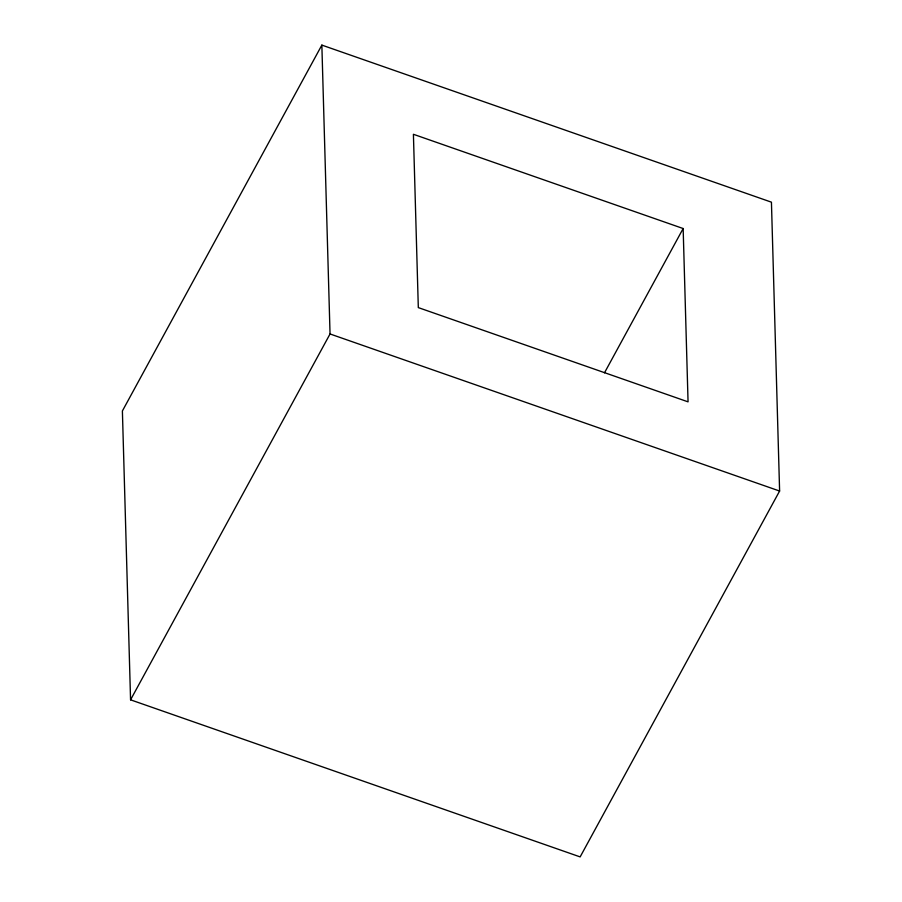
<?xml version="1.0" encoding="UTF-8"?>
<svg xmlns="http://www.w3.org/2000/svg" width="902" height="902" viewBox="0 0 902 902"><rect width="100%" height="100%" fill="white"/><g stroke="black" fill="none" stroke-linecap="round" stroke-linejoin="round"><path stroke-width="1.35" d="M321.856 45.1L122.39 410.962L130.564 699.828L580.144 856.9L779.61 491.038L771.436 202.172L321.856 45.1L330.042 333.965L130.564 699.828M604.487 372.819L683.152 228.533L413.409 134.285L418.314 307.605L688.057 401.852L683.152 228.533M330.042 333.965L779.61 491.038"/></g></svg>
